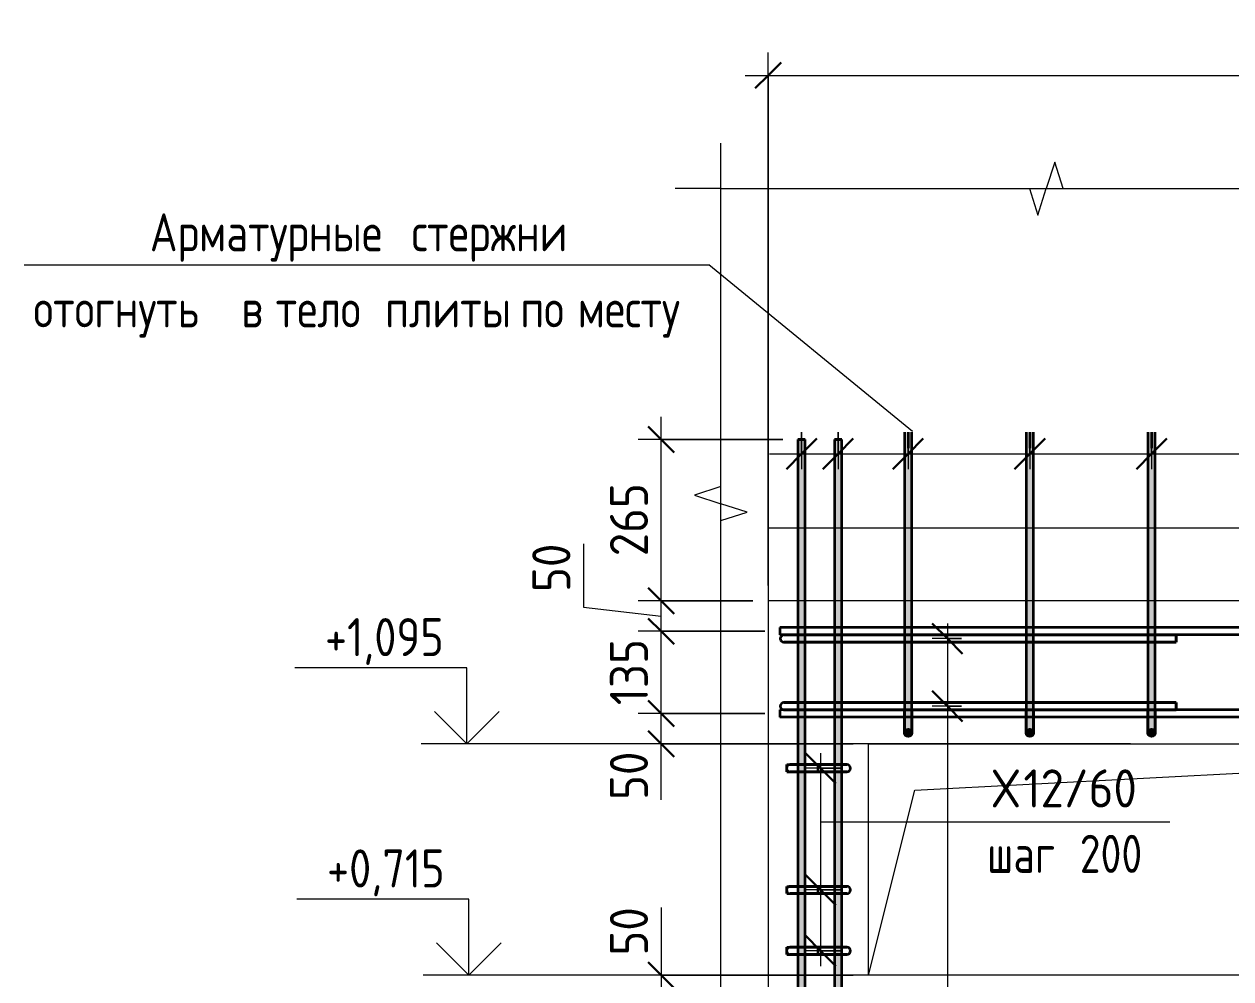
# Model space of a CAD drawing. Header units: millimetres. Extents: x 67134 to 121662, y -4758 to 13821.
# Drawn here: x 112677 to 114659, y 709 to 2277 of the extents above; entities that cross this region are included whole.
import ezdxf

# ---------------------------------------------------------------- set-up
doc = ezdxf.new("R2010")
doc.units = ezdxf.units.MM
for name, color, linetype, lineweight in [('AA_Dim', 7, 'Continuous', 9), ('AA_Dim-25', 7, 'Continuous', 9), ('AA_Oformlenie', 7, 'Continuous', 9), ('AA_Vinoska', 7, 'Continuous', 9), ('AA_Visotnaya otmetka', 7, 'Continuous', 9), ('AF_Okno', 7, 'Continuous', 20), ('AF_Perekritie_Опалубка', 253, 'Continuous', 20), ('AF_Stena_Опалубка', 253, 'Continuous', 20), ('KR_Armatura_Tonkie', 7, 'Continuous', 20)]:
    doc.layers.add(name, color=color, linetype=linetype, lineweight=lineweight)
doc.styles.add('GOST Common_1', font='GOST Common.ttf', dxfattribs={"width": 0.85, "height": 62.5})
doc.styles.add('ISOCPEUR_6', font='isocpeur.ttf', dxfattribs={"width": 0.85, "height": 62.5})
doc.styles.add('ISOCPEUR_7', font='isocpeur.ttf', dxfattribs={"width": 0.9, "height": 62.5})
doc.styles.add('ISOCPEUR_8', font='isocpeur.ttf', dxfattribs={"width": 0.8, "height": 62.5})
doc.dimstyles.new('00_Точн_3_знака__прозр__2', dxfattribs={"dimscale": 304.8, "dimtxt": 62.248823, "dimasz": 0.139436, "dimexe": 0.123031, "dimexo": 0.082021, "dimgap": 0.008202, "dimtad": 1, "dimdec": 3, "dimrnd": 0.001, "dimdsep": 46, "dimtxsty": 'ISOCPEUR_7', "dimblk1": 'OBLIQUE', "dimblk2": 'OBLIQUE', "dimsah": 1, "dimcen": 0.09, "dimdle": 0.123031, "dimazin": 0, "dimtfac": 1, "dimtdec": 4, "dimtix": 1, "dimtmove": 1, "dimatfit": 3, "dimfxl": 1, "dimtvp": 1, "dimtolj": 1, "dimtzin": 0, "dimlwd": 18, "dimlwe": 18, "dimarcsym": 2})
doc.dimstyles.new('00_Точн_3_знака__прозр__3', dxfattribs={"dimscale": 304.8, "dimtxt": 62.248823, "dimasz": 0.139436, "dimexe": 0.123031, "dimexo": 0.082021, "dimgap": 0.008202, "dimtad": 1, "dimdec": 3, "dimrnd": 0.001, "dimdsep": 46, "dimtxsty": 'ISOCPEUR_7', "dimblk1": 'OBLIQUE', "dimblk2": 'OBLIQUE', "dimsah": 1, "dimcen": 0.09, "dimdle": 0.123031, "dimazin": 0, "dimtfac": 1, "dimtdec": 4, "dimtix": 1, "dimtmove": 0, "dimatfit": 3, "dimfxl": 1, "dimtvp": 1, "dimtolj": 1, "dimtzin": 0, "dimlwd": 18, "dimlwe": 18, "dimarcsym": 2})
doc.dimstyles.new('05_Округл_5мм__прозр__2', dxfattribs={"dimscale": 304.8, "dimtxt": 62.248823, "dimasz": 0.139436, "dimexe": 0.123031, "dimexo": 0.082021, "dimgap": 0.008202, "dimtad": 1, "dimdec": 0, "dimrnd": 5, "dimdsep": 46, "dimtxsty": 'ISOCPEUR_7', "dimblk1": 'OBLIQUE', "dimblk2": 'OBLIQUE', "dimsah": 1, "dimcen": 0.09, "dimdle": 0.123031, "dimazin": 0, "dimtfac": 1, "dimtdec": 4, "dimtix": 1, "dimtmove": 1, "dimatfit": 3, "dimfxl": 1, "dimtvp": 1, "dimtolj": 1, "dimtzin": 0, "dimlwd": 18, "dimlwe": 18, "dimarcsym": 2})
doc.dimstyles.new('10_Раскладка_арматуры_с_засечками', dxfattribs={"dimscale": 304.8, "dimtxt": 0.18, "dimasz": 0.164042, "dimexe": 0.082021, "dimexo": 0, "dimgap": 0, "dimtad": 1, "dimdec": 3, "dimrnd": 0.001, "dimdsep": 46, "dimtxsty": 'ISOCPEUR_8', "dimblk1": 'OBLIQUE', "dimblk2": 'OBLIQUE', "dimsah": 1, "dimcen": 0.09, "dimdle": 0.082021, "dimazin": 0, "dimtfac": 1, "dimtdec": 4, "dimtix": 1, "dimtmove": 0, "dimatfit": 3, "dimfxl": 1, "dimtvp": 1, "dimtolj": 1, "dimtzin": 0, "dimlwd": 18, "dimlwe": 18, "dimarcsym": 2})
doc.dimstyles.new('10_Раскладка_арматуры_с_засечками_3', dxfattribs={"dimscale": 304.8, "dimtxt": 0.18, "dimasz": 0.164042, "dimexe": 0.082021, "dimexo": 0, "dimgap": 0, "dimtad": 1, "dimdec": 3, "dimrnd": 0.001, "dimdsep": 46, "dimtxsty": 'GOST Common_1', "dimblk1": 'OBLIQUE', "dimblk2": 'OBLIQUE', "dimsah": 1, "dimcen": 0.09, "dimdle": 0.082021, "dimazin": 0, "dimtfac": 1, "dimtdec": 4, "dimtix": 1, "dimtmove": 1, "dimatfit": 3, "dimfxl": 1, "dimtvp": 1, "dimtolj": 1, "dimtzin": 0, "dimlwd": 18, "dimlwe": 18, "dimarcsym": 2})
doc.dimstyles.new('10_Раскладка_арматуры_с_засечками_4', dxfattribs={"dimscale": 304.8, "dimtxt": 0.18, "dimasz": 0.164042, "dimexe": 0.082021, "dimexo": 0, "dimgap": 0, "dimtad": 1, "dimdec": 3, "dimrnd": 0.001, "dimdsep": 46, "dimtxsty": 'GOST Common_1', "dimblk1": 'OBLIQUE', "dimblk2": 'OBLIQUE', "dimsah": 1, "dimcen": 0.09, "dimdle": 0.082021, "dimazin": 0, "dimtfac": 1, "dimtdec": 4, "dimtix": 1, "dimtmove": 0, "dimatfit": 3, "dimfxl": 1, "dimtvp": 1, "dimtolj": 1, "dimtzin": 0, "dimlwd": 18, "dimlwe": 18, "dimarcsym": 2})

# ---------------------------------------------------------------- blocks, each defined once
blk = doc.blocks.new('231_Отверстие прямоугольное в стене _Окно_Стена_ - Отверстие прямоугольное с обрамлением-4159290-Схема обрамления отверстия в стене')
at = {"layer": 'AF_Okno', "lineweight": 9}
for p, q in [((9871, 1019), (11325, 1095)), ((9795, 715), (9871, 1019))]:
    blk.add_line(p, q, dxfattribs=at)
blk = doc.blocks.new('350_Стержень П торец СК-СГ _НесАрм_РабПлоск_ - 350_Стержень П торец СК-СГ _НесАрм_РабПлоск_-V11-Схема обрамления отверстия в стене')
at = {"layer": 'KR_Armatura_Tonkie', "lineweight": 35}
for points in [[(10060, 1149), (10060, 1607), (10054, 1607), (10054.2, 1149), (10058.4, 1149)], [(10060, 1149), (10066, 1149), (10065.8, 1607), (10060, 1607), (10060, 1157.6)], [(10054.2, 1114.6), (10054.8, 1116), (10056, 1117.4), (10057, 1118.2), (10059.5, 1118.9), (10060, 1119), (10060, 1149), (10054, 1149), (10054.2, 1131.7), (10054, 1128.5), (10054.3, 1114.9)], [(10066, 1113), (10066, 1118.1), (10065.9, 1139.2), (10066, 1140.5), (10065.8, 1149), (10060, 1149), (10060, 1119), (10061.6, 1118.8), (10063, 1118.2), (10064.8, 1116.5), (10065.5, 1115.2), (10065.8, 1114.6), (10066, 1113)], [(10060, 1107), (10061.6, 1107.2), (10063, 1107.8), (10064.2, 1108.8), (10065.2, 1110), (10065.8, 1111.4), (10066, 1113), (10065.8, 1114.6), (10065.2, 1116), (10064, 1117.4), (10063, 1118.2), (10061.6, 1118.8), (10060, 1119), (10058.4, 1118.8), (10057, 1118.2), (10055.8, 1117.2), (10054.8, 1116), (10054.2, 1114.6), (10054, 1113), (10054.2, 1111.4), (10054.8, 1110), (10055.8, 1108.8), (10057, 1107.8), (10058.4, 1107.2)]]:
    blk.add_hatch(color=256, dxfattribs=at).paths.add_polyline_path(points)
h = blk.add_hatch(color=256, dxfattribs=at)
h.paths.add_polyline_path([(10066, 1119.7), (10066, 1120.8), (10066, 1119.7)])
h.paths.add_polyline_path([(10066, 1128.4), (10065.9, 1138.1), (10065.6, 1134.3), (10065.9, 1129.2)])
at = {"layer": 'AA_Oformlenie'}
for start, end in [(90, 270), (270, 90)]:
    blk.add_arc((10060, 1113), 6, start, end, dxfattribs=at)
at = {"layer": 'KR_Armatura_Tonkie', "lineweight": 35}
for p, q in [((10054, 1607), (10054, 1149)), ((10054, 1607), (10054, 1149)), ((10060, 1607), (10060, 1607)), ((10060, 1607), (10060, 1607)), ((10060, 1607), (10060, 1607)), ((10060, 1607), (10060, 1607)), ((10060, 1607), (10060, 1581)), ((10060, 1607), (10060, 1581)), ((10066, 1149), (10066, 1607)), ((10066, 1149), (10066, 1607))]:
    blk.add_line(p, q, dxfattribs=at)
at = {"layer": 'KR_Armatura_Tonkie', "lineweight": 35, "flags": 128}
for points in [[(10054, 1113), (10054, 1115), (10054, 1120.6), (10054, 1129.4), (10054, 1140.3), (10054, 1149)], [(10054, 1149), (10054, 1137.3), (10054, 1126.8), (10054, 1118.8), (10054, 1114.1), (10054, 1113)], [(10066, 1149), (10066, 1137.3), (10066, 1126.8), (10066, 1118.8), (10066, 1114.1), (10066, 1113)], [(10066, 1113), (10066, 1115), (10066, 1120.6), (10066, 1129.4), (10066, 1140.3), (10066, 1149)], [(10054, 1113), (10055.9, 1117.4), (10060, 1119)], [(10060, 1107), (10055.6, 1108.9), (10054, 1113)], [(10060, 1119), (10064.4, 1117.1), (10066, 1113)], [(10066, 1113), (10064.1, 1108.6), (10060, 1107)]]:
    blk.add_lwpolyline(points, dxfattribs=at)
at = {"layer": 'KR_Armatura_Tonkie', "lineweight": 35}
blk.add_circle((10060, 1113), 6, dxfattribs=at)
blk = doc.blocks.new('350_Стержень верт с удлинением концов _НесАрм_РабПлоск_ - 350_Стержень верт с удлинением концов _НесАрм_РабПлоск_-4168416-Схема обрамления отверстия в стене')
at = {"layer": 'KR_Armatura_Tonkie', "lineweight": 35}
for p, q in [((9739, 1595), (9739, 215)), ((9751, 1595), (9739, 1595)), ((9739, 1595), (9751, 1595)), ((9751, 215), (9751, 1595)), ((9751, 215), (9739, 215)), ((9739, 215), (9751, 215))]:
    blk.add_line(p, q, dxfattribs=at)
blk = doc.blocks.new('350_Стержень верт с удлинением концов _НесАрм_РабПлоск_ - 350_Стержень верт с удлинением концов _НесАрм_РабПлоск_-V14-Схема обрамления отверстия в стене')
at = {"layer": 'KR_Armatura_Tonkie', "lineweight": 35}
blk.add_hatch(color=256, dxfattribs=at).paths.add_polyline_path([(9751, 215), (9750.8, 1595), (9739, 1595), (9739.2, 215), (9750.8, 215)])
for p, q in [((9739, 1595), (9739, 215)), ((9751, 1595), (9739, 1595)), ((9739, 1595), (9751, 1595)), ((9751, 215), (9751, 1595)), ((9751, 215), (9739, 215)), ((9739, 215), (9751, 215))]:
    blk.add_line(p, q, dxfattribs=at)
blk = doc.blocks.new('011_Прямоугольник обрыва _ЭлУзла_ - 011_Прямоугольник обрыва _ЭлУзла_-4124926-Схема обрамления отверстия в стене')
at = {"layer": 'AA_Oformlenie'}
for p, q in [((9552.3, -62.9), (9552.3, 2007.2)), ((9552.3, 2007.2), (11690, 2007.2))]:
    blk.add_line(p, q, dxfattribs=at)
blk = doc.blocks.new('DIMBLOCK129-Схема обрамления отверстия в стене')
at = {"layer": 'AA_Dim-25', "lineweight": 18}
for p, q in [((114063.8, 690), (114063.8, -415.8)), ((114063.8, -378.3), (114063.8, 690)), ((114013.8, 190), (114013.8, -415.8)), ((114013.8, -378.3), (114013.8, 190)), ((114013.8, -378.3), (114101.3, -378.3)), ((114056.9, -378.3), (114038.8, -378.3)), ((114160.9, -378.3), (114056.9, -378.3))]:
    blk.add_line(p, q, dxfattribs=at)
at = {"layer": 'AA_Dim-25', "lineweight": 30}
for p, q in [((114013.8, -378.3), (114035.1, -357)), ((114063.8, -378.3), (114085.1, -357)), ((114013.8, -378.3), (113992.6, -399.5)), ((114063.8, -378.3), (114042.6, -399.5))]:
    blk.add_line(p, q, dxfattribs=at)
at = {"layer": 'AA_Dim-25', "color": 0, "lineweight": 18, "insert": (114081.9, -294.1), "char_height": 62.5, "width": 94.81, "attachment_point": 1, "line_spacing_factor": 1.149209, "style": 'ISOCPEUR_7'}
blk.add_mtext('50', dxfattribs=at)
blk = doc.blocks.new('_Oblique')
at = {"color": 0, "linetype": 'ByBlock', "lineweight": -2}
blk.add_line((-0.5, -0.5), (0.5, 0.5), dxfattribs=at)
blk = doc.blocks.new('DIMBLOCK134-Схема обрамления отверстия в стене')
at = {"layer": 'AA_Dim-25', "lineweight": 18}
for p, q in [((113723.1, 826.2), (113723.1, 722.2)), ((113723.1, 752.5), (113723.1, 665)), ((114038.8, 715), (113685.6, 715)), ((113723.1, 722.2), (113723.1, 690)), ((113723.1, 715), (114038.8, 715)), ((113893.8, 665), (113685.6, 665)), ((113723.1, 665), (113893.8, 665))]:
    blk.add_line(p, q, dxfattribs=at)
at = {"layer": 'AA_Dim-25', "lineweight": 30}
for p, q in [((113723.1, 715), (113701.9, 736.3)), ((113723.1, 715), (113744.4, 693.8)), ((113723.1, 665), (113701.9, 686.3)), ((113723.1, 665), (113744.4, 643.8))]:
    blk.add_line(p, q, dxfattribs=at)
at = {"layer": 'AA_Dim-25', "color": 0, "lineweight": 18, "insert": (113639, 747.2), "char_height": 62.5, "width": 94.81, "attachment_point": 1, "rotation": 90, "line_spacing_factor": 1.149209, "style": 'ISOCPEUR_7'}
blk.add_mtext('50', dxfattribs=at)
blk = doc.blocks.new('042_М_Арматуры - Диам длина поз _ Комментарий-3662934-Схема обрамления отверстия в стене')
at = {"layer": 'AA_Vinoska'}
blk.add_line((11843.8, 268), (12193.8, 268), dxfattribs=at)
blk = doc.blocks.new('DIMBLOCK152-Схема обрамления отверстия в стене')
at = {"layer": 'AA_Dim-25', "lineweight": 30}
for p, q in [((113985.1, 1055), (113960.1, 1080)), ((113985.1, 1055), (114010.1, 1030)), ((113985.1, 855), (113960.1, 880)), ((113985.1, 855), (114010.1, 830))]:
    blk.add_line(p, q, dxfattribs=at)
at = {"layer": 'AA_Dim-25', "lineweight": 18}
for p, q in [((113985.1, 1080), (113985.1, 855)), ((114020.4, 1055), (113960.1, 1055)), ((113985.1, 1055), (114020.4, 1055)), ((114020.4, 855), (113960.1, 855)), ((113985.1, 855), (114020.4, 855))]:
    blk.add_line(p, q, dxfattribs=at)
blk = doc.blocks.new('DIMBLOCK153-Схема обрамления отверстия в стене')
at = {"layer": 'AA_Dim-25', "lineweight": 30}
for p, q in [((113985.1, 855), (113960.1, 880)), ((113985.1, 855), (114010.1, 830)), ((113985.1, 755), (113960.1, 780)), ((113985.1, 755), (114010.1, 730))]:
    blk.add_line(p, q, dxfattribs=at)
at = {"layer": 'AA_Dim-25', "lineweight": 18}
for p, q in [((114020.4, 855), (113960.1, 855)), ((113985.1, 855), (113985.1, 730)), ((113985.1, 855), (114020.4, 855)), ((114020.4, 755), (113960.1, 755)), ((113985.1, 755), (114020.4, 755))]:
    blk.add_line(p, q, dxfattribs=at)
blk = doc.blocks.new('DIMBLOCK154-Схема обрамления отверстия в стене')
at = {"layer": 'AA_Dim-25', "lineweight": 30}
for p, q in [((114193.3, 1268), (114168.3, 1293)), ((114193.3, 1268), (114218.3, 1243)), ((114193.3, 1157), (114168.3, 1182)), ((114193.3, 1157), (114218.3, 1132))]:
    blk.add_line(p, q, dxfattribs=at)
at = {"layer": 'AA_Dim-25', "lineweight": 18}
for p, q in [((114193.3, 1293), (114193.3, 1157)), ((114216.5, 1268), (114168.3, 1268)), ((114193.3, 1268), (114216.5, 1268)), ((114216.5, 1157), (114168.3, 1157)), ((114193.3, 1157), (114216.5, 1157))]:
    blk.add_line(p, q, dxfattribs=at)
blk = doc.blocks.new('DIMBLOCK155-Схема обрамления отверстия в стене')
at = {"layer": 'AA_Dim-25', "lineweight": 30}
for p, q in [((114193.3, 1157), (114168.3, 1182)), ((114193.3, 1157), (114218.3, 1132)), ((114193.3, 653), (114168.3, 678)), ((114193.3, 653), (114218.3, 628))]:
    blk.add_line(p, q, dxfattribs=at)
at = {"layer": 'AA_Dim-25', "lineweight": 18}
for p, q in [((114216.5, 1157), (114168.3, 1157)), ((114193.3, 1157), (114193.3, 653)), ((114193.3, 1157), (114216.5, 1157)), ((114216.5, 653), (114168.3, 653)), ((114193.3, 653), (114216.5, 653))]:
    blk.add_line(p, q, dxfattribs=at)
blk = doc.blocks.new('010_Текст с выноской - Текст 2 строки-4111793-Схема обрамления отверстия в стене')
at = {"layer": 'AA_Vinoska'}
blk.add_line((8407.9, 1882.1), (9532.9, 1882.1), dxfattribs=at)
blk = doc.blocks.new('DIMBLOCK160-Схема обрамления отверстия в стене')
at = {"layer": 'AA_Dim-25', "lineweight": 18}
for p, q in [((113953.8, 1606.9), (113953.8, 1546.5)), ((113953.8, 1571.5), (113953.8, 1606.9)), ((114013.8, 1606.9), (114013.8, 1546.5)), ((114013.8, 1571.5), (114013.8, 1606.9)), ((113901.2, 1571.5), (113983.8, 1571.5)), ((113901.2, 1571.5), (113901.2, 1571.5)), ((113928.8, 1571.5), (114013.8, 1571.5))]:
    blk.add_line(p, q, dxfattribs=at)
at = {"layer": 'AA_Dim-25', "lineweight": 30}
for p, q in [((113953.8, 1571.5), (113978.8, 1596.5)), ((114013.8, 1571.5), (114038.8, 1596.5)), ((113953.8, 1571.5), (113928.8, 1546.5)), ((114013.8, 1571.5), (113988.8, 1546.5))]:
    blk.add_line(p, q, dxfattribs=at)
blk = doc.blocks.new('DIMBLOCK161-Схема обрамления отверстия в стене')
at = {"layer": 'AA_Dim-25', "lineweight": 18}
for p, q in [((114013.8, 1606.9), (114013.8, 1546.5)), ((114013.8, 1571.5), (114013.8, 1606.9)), ((114128.8, 1606.9), (114128.8, 1546.5)), ((114128.8, 1571.5), (114128.8, 1606.9)), ((114013.8, 1571.5), (114128.8, 1571.5))]:
    blk.add_line(p, q, dxfattribs=at)
at = {"layer": 'AA_Dim-25', "lineweight": 30}
for p, q in [((114013.8, 1571.5), (114038.8, 1596.5)), ((114128.8, 1571.5), (114153.8, 1596.5)), ((114013.8, 1571.5), (113988.8, 1546.5)), ((114128.8, 1571.5), (114103.8, 1546.5))]:
    blk.add_line(p, q, dxfattribs=at)
blk = doc.blocks.new('DIMBLOCK162-Схема обрамления отверстия в стене')
at = {"layer": 'AA_Dim-25', "lineweight": 18}
for p, q in [((114128.8, 1606.9), (114128.8, 1546.5)), ((114128.8, 1571.5), (114128.8, 1606.9)), ((114328.8, 1606.9), (114328.8, 1546.5)), ((114328.8, 1571.5), (114328.8, 1606.9)), ((114128.8, 1571.5), (114328.8, 1571.5))]:
    blk.add_line(p, q, dxfattribs=at)
at = {"layer": 'AA_Dim-25', "lineweight": 30}
for p, q in [((114128.8, 1571.5), (114153.8, 1596.5)), ((114328.8, 1571.5), (114353.8, 1596.5)), ((114128.8, 1571.5), (114103.8, 1546.5)), ((114328.8, 1571.5), (114303.8, 1546.5))]:
    blk.add_line(p, q, dxfattribs=at)
blk = doc.blocks.new('DIMBLOCK163-Схема обрамления отверстия в стене')
at = {"layer": 'AA_Dim-25', "lineweight": 18}
for p, q in [((114328.8, 1606.9), (114328.8, 1546.5)), ((114328.8, 1571.5), (114328.8, 1606.9)), ((114528.8, 1606.9), (114528.8, 1546.5)), ((114528.8, 1571.5), (114528.8, 1606.9)), ((114328.8, 1571.5), (114528.8, 1571.5))]:
    blk.add_line(p, q, dxfattribs=at)
at = {"layer": 'AA_Dim-25', "lineweight": 30}
for p, q in [((114328.8, 1571.5), (114353.8, 1596.5)), ((114528.8, 1571.5), (114553.8, 1596.5)), ((114328.8, 1571.5), (114303.8, 1546.5)), ((114528.8, 1571.5), (114503.8, 1546.5))]:
    blk.add_line(p, q, dxfattribs=at)
blk = doc.blocks.new('DIMBLOCK164-Схема обрамления отверстия в стене')
at = {"layer": 'AA_Dim-25', "lineweight": 18}
for p, q in [((114528.8, 1606.9), (114528.8, 1546.5)), ((114528.8, 1571.5), (114528.8, 1606.9)), ((114728.8, 1606.9), (114728.8, 1546.5)), ((114728.8, 1571.5), (114728.8, 1606.9)), ((114528.8, 1571.5), (114728.8, 1571.5))]:
    blk.add_line(p, q, dxfattribs=at)
at = {"layer": 'AA_Dim-25', "lineweight": 30}
for p, q in [((114528.8, 1571.5), (114553.8, 1596.5)), ((114728.8, 1571.5), (114753.8, 1596.5)), ((114528.8, 1571.5), (114503.8, 1546.5)), ((114728.8, 1571.5), (114703.8, 1546.5))]:
    blk.add_line(p, q, dxfattribs=at)
blk = doc.blocks.new('DIMBLOCK172-Схема обрамления отверстия в стене')
at = {"layer": 'AA_Dim-25', "lineweight": 30}
for p, q in [((113723.1, 1145), (113701.9, 1166.2)), ((113723.1, 1145), (113744.4, 1123.7)), ((113723.1, 1095), (113701.9, 1116.3)), ((113723.1, 1095), (113744.4, 1073.8))]:
    blk.add_line(p, q, dxfattribs=at)
at = {"layer": 'AA_Dim-25', "lineweight": 18}
for p, q in [((113893.3, 1145), (113685.6, 1145)), ((113723.1, 1057.5), (113723.1, 1145)), ((113723.1, 1145), (113893.3, 1145)), ((113723.1, 1106.9), (113723.1, 1120)), ((114038.8, 1095), (113685.6, 1095)), ((113723.1, 1002.9), (113723.1, 1106.9)), ((113723.1, 1095), (114038.8, 1095))]:
    blk.add_line(p, q, dxfattribs=at)
at = {"layer": 'AA_Dim-25', "color": 0, "lineweight": 18, "insert": (113639, 1002.9), "char_height": 62.5, "width": 94.81, "attachment_point": 1, "rotation": 90, "line_spacing_factor": 1.149209, "style": 'ISOCPEUR_7'}
blk.add_mtext('50', dxfattribs=at)
blk = doc.blocks.new('DIMBLOCK173-Схема обрамления отверстия в стене')
at = {"layer": 'AA_Dim-25', "lineweight": 30}
for p, q in [((113723.1, 1280), (113701.9, 1301.2)), ((113723.1, 1280), (113744.4, 1258.7)), ((113723.1, 1145), (113701.9, 1166.2)), ((113723.1, 1145), (113744.4, 1123.7))]:
    blk.add_line(p, q, dxfattribs=at)
at = {"layer": 'AA_Dim-25', "lineweight": 18}
for p, q in [((113893.3, 1280), (113685.6, 1280)), ((113723.1, 1145), (113723.1, 1280)), ((113723.1, 1280), (113893.3, 1280)), ((113893.3, 1145), (113685.6, 1145)), ((113723.1, 1145), (113893.3, 1145))]:
    blk.add_line(p, q, dxfattribs=at)
at = {"layer": 'AA_Dim-25', "color": 0, "lineweight": 18, "insert": (113639, 1158.6), "char_height": 62.5, "width": 129.286, "attachment_point": 1, "rotation": 90, "line_spacing_factor": 1.149209, "style": 'ISOCPEUR_7'}
blk.add_mtext('135', dxfattribs=at)
blk = doc.blocks.new('DIMBLOCK174-Схема обрамления отверстия в стене')
at = {"layer": 'AA_Dim-25', "lineweight": 18}
for p, q in [((113595.6, 1423.5), (113595.6, 1319.5)), ((113873.8, 1330), (113685.6, 1330)), ((113723.1, 1280), (113723.1, 1330)), ((113723.1, 1330), (113873.8, 1330)), ((113595.6, 1319.5), (113723.1, 1305)), ((113893.3, 1280), (113685.6, 1280)), ((113723.1, 1280), (113893.3, 1280))]:
    blk.add_line(p, q, dxfattribs=at)
at = {"layer": 'AA_Dim-25', "lineweight": 30}
for p, q in [((113723.1, 1330), (113701.9, 1351.3)), ((113723.1, 1330), (113744.4, 1308.8)), ((113723.1, 1280), (113701.9, 1301.2)), ((113723.1, 1280), (113744.4, 1258.7))]:
    blk.add_line(p, q, dxfattribs=at)
at = {"layer": 'AA_Dim-25', "color": 0, "lineweight": 18, "insert": (113511.5, 1344.5), "char_height": 62.5, "width": 94.81, "attachment_point": 1, "rotation": 90, "line_spacing_factor": 1.149209, "style": 'ISOCPEUR_7'}
blk.add_mtext('50', dxfattribs=at)
blk = doc.blocks.new('DIMBLOCK175-Схема обрамления отверстия в стене')
at = {"layer": 'AA_Dim-25', "lineweight": 18}
for p, q in [((113723.1, 1330), (113723.1, 1632.5)), ((113922.8, 1595), (113685.6, 1595)), ((113723.1, 1595), (113922.8, 1595)), ((113873.8, 1330), (113685.6, 1330)), ((113723.1, 1330), (113873.8, 1330))]:
    blk.add_line(p, q, dxfattribs=at)
at = {"layer": 'AA_Dim-25', "lineweight": 30}
for p, q in [((113723.1, 1595), (113701.9, 1616.3)), ((113723.1, 1595), (113744.4, 1573.8)), ((113723.1, 1330), (113701.9, 1351.3)), ((113723.1, 1330), (113744.4, 1308.8))]:
    blk.add_line(p, q, dxfattribs=at)
at = {"layer": 'AA_Dim-25', "color": 0, "lineweight": 18, "insert": (113639, 1403.2), "char_height": 62.5, "width": 142.215, "attachment_point": 1, "rotation": 90, "line_spacing_factor": 1.149209, "style": 'ISOCPEUR_7'}
blk.add_mtext('265', dxfattribs=at)
blk = doc.blocks.new('Высотные отметки - Стрелка вверх-400292-Схема обрамления отверстия в стене')
at = {"layer": 'AA_Vinoska'}
for p, q in [((9135.2, 1220), (8852.7, 1220)), ((9135.2, 1095), (9135.2, 1220)), ((9135.2, 1095), (9082.2, 1148)), ((9135.2, 1095), (9188.2, 1148)), ((9210.2, 1095), (9060.2, 1095))]:
    blk.add_line(p, q, dxfattribs=at)
blk = doc.blocks.new('DIMBLOCK176-Схема обрамления отверстия в стене')
at = {"layer": 'AA_Dim-25', "lineweight": 18}
for p, q in [((113898.8, 1355), (113898.8, 2230.8)), ((115888.8, 1355), (115888.8, 2230.8)), ((113861.3, 2193.3), (115926.3, 2193.3)), ((113898.8, 2193.3), (113898.8, 1355)), ((115888.8, 2193.3), (115888.8, 1355))]:
    blk.add_line(p, q, dxfattribs=at)
at = {"layer": 'AA_Dim-25', "lineweight": 30}
for p, q in [((113898.8, 2193.3), (113920.1, 2214.5)), ((115888.8, 2193.3), (115910.1, 2214.5)), ((113898.8, 2193.3), (113877.6, 2172)), ((115888.8, 2193.3), (115867.6, 2172))]:
    blk.add_line(p, q, dxfattribs=at)
at = {"layer": 'AA_Dim-25', "color": 0, "lineweight": 18, "insert": (114820.2, 2277.4), "char_height": 62.5, "width": 176.691, "attachment_point": 1, "line_spacing_factor": 1.149209, "style": 'ISOCPEUR_7'}
blk.add_mtext('1990', dxfattribs=at)

msp = doc.modelspace()

# ---------------------------------------------------------------- linework, layer by layer
at = {"layer": 'AA_Vinoska'}
for p, q in [((113821.1067, 2007.1596), (113821.1067, 2082.1596)), ((114369.61, 2050.4847), (114355.5328, 2007.1596)), ((114383.6872, 2007.1596), (114369.61, 2050.4847)), ((113821.1067, 2007.1596), (113746.1067, 2007.1596)), ((114328.0328, 2007.1596), (114341.7828, 1963.8583)), ((114341.7828, 1963.8583), (114355.5328, 2007.1596)), ((114135.8327, 1607.9664), (113801.6793, 1882.1494)), ((113821.1067, 1517.8038), (113777.7817, 1503.7266)), ((113777.7817, 1503.7266), (113821.1067, 1489.6494)), ((113864.408, 1475.8994), (113821.1067, 1489.6494)), ((113821.1067, 1462.1494), (113864.408, 1475.8994)), ((113984.4412, 966.7586), (114208.5106, 966.7586))]:
    msp.add_line(p, q, dxfattribs=at)
at = {"layer": 'AA_Visotnaya otmetka'}
for p, q in [((114494.0534, 1095), (113404.0087, 1095)), ((114494.0534, 1095), (114494.0534, 1095)), ((114621.1139, 715), (113407.3524, 715)), ((114621.1139, 715), (114621.1139, 715))]:
    msp.add_line(p, q, dxfattribs=at)
at = {"layer": 'AF_Perekritie_Опалубка'}
for p, q in [((113898.8111, 1450), (115888.8111, 1450)), ((113898.8111, 1450), (113898.8111, 1330)), ((115888.8111, 1330), (113898.8111, 1330))]:
    msp.add_line(p, q, dxfattribs=at)
at = {"layer": 'AF_Stena_Опалубка'}
for p, q in [((115888.8111, 1330), (113898.8111, 1330)), ((113898.8111, 1330), (113898.8111, -222.7455)), ((114063.8115, 1095), (115593.8115, 1095)), ((114063.8115, 715), (114063.8115, 1095)), ((115593.8115, 715), (114063.8115, 715))]:
    msp.add_line(p, q, dxfattribs=at)
at = {"layer": 'KR_Armatura_Tonkie', "lineweight": 35}
for p, q in [((115868.8111, 1286), (113918.3111, 1286)), ((113918.3111, 1286), (113918.3111, 1274)), ((115868.8111, 1286), (113918.3111, 1286)), ((113918.3111, 1286), (113918.3111, 1274)), ((115868.8111, 1274), (113918.3111, 1274)), ((115868.8111, 1274), (113918.3111, 1274)), ((113960.9054, 1274), (113924.9054, 1274)), ((113924.9054, 1274), (113960.9054, 1274)), ((114568.9054, 1274), (113960.9054, 1274)), ((113960.9054, 1274), (114568.9054, 1274)), ((114568.9054, 1274), (114568.9054, 1262)), ((114568.9054, 1262), (114568.9054, 1274)), ((113960.9054, 1262), (113924.9054, 1262)), ((113924.9054, 1262), (113960.9054, 1262)), ((114568.9054, 1262), (113960.9054, 1262)), ((113960.9054, 1262), (114568.9054, 1262)), ((115868.8111, 1151), (113918.3111, 1151)), ((113918.3111, 1151), (113918.3111, 1139)), ((115868.8111, 1151), (113918.3111, 1151)), ((113918.3111, 1151), (113918.3111, 1139)), ((113960.9054, 1163), (113924.9054, 1163)), ((113924.9054, 1163), (113960.9054, 1163)), ((113960.9054, 1151), (113924.9054, 1151)), ((113924.9054, 1151), (113960.9054, 1151)), ((114568.9054, 1163), (113960.9054, 1163)), ((113960.9054, 1163), (114568.9054, 1163)), ((114568.9054, 1151), (113960.9054, 1151)), ((113960.9054, 1151), (114568.9054, 1151)), ((114568.9054, 1163), (114568.9054, 1151)), ((114568.9054, 1151), (114568.9054, 1163)), ((115868.8111, 1139), (113918.3111, 1139)), ((115868.8111, 1139), (113918.3111, 1139)), ((113929.4728, 1061), (113966.6384, 1061)), ((113929.4728, 1049), (113929.4728, 1061)), ((113971.0942, 1061), (113935.0942, 1061)), ((113935.0942, 1061), (113971.0942, 1061)), ((113966.6384, 1061), (114028.0942, 1061)), ((113992.0942, 1061), (113971.0942, 1061)), ((113971.0942, 1061), (113992.0942, 1061)), ((114017.5501, 1061), (113980.3845, 1061)), ((113980.3845, 1061), (113980.3845, 1049)), ((114028.0942, 1061), (113992.0942, 1061)), ((113992.0942, 1061), (114017.5501, 1061)), ((114017.5501, 1061), (114017.5501, 1061)), ((113929.4728, 1049), (113966.6384, 1049)), ((113971.0942, 1049), (113935.0942, 1049)), ((113935.0942, 1049), (113971.0942, 1049)), ((113966.6384, 1049), (114028.0942, 1049)), ((113992.0942, 1049), (113971.0942, 1049)), ((113971.0942, 1049), (113992.0942, 1049)), ((114017.5501, 1049), (113980.3845, 1049)), ((114028.0942, 1049), (113992.0942, 1049)), ((113992.0942, 1049), (114028.0942, 1049)), ((114028.0942, 1049), (114017.5501, 1049)), ((113929.4728, 861), (113966.6384, 861)), ((113929.4728, 849), (113929.4728, 861)), ((113971.0942, 861), (113935.0942, 861)), ((113935.0942, 861), (113971.0942, 861)), ((113966.6384, 861), (114028.0942, 861)), ((113992.0942, 861), (113971.0942, 861)), ((113971.0942, 861), (113992.0942, 861)), ((114017.5501, 861), (113980.3845, 861)), ((113980.3845, 861), (113980.3845, 849)), ((114028.0942, 861), (113992.0942, 861)), ((113992.0942, 861), (114017.5501, 861)), ((114017.5501, 861), (114017.5501, 861)), ((113929.4728, 849), (113966.6384, 849)), ((113971.0942, 849), (113935.0942, 849)), ((113935.0942, 849), (113971.0942, 849)), ((113966.6384, 849), (114028.0942, 849)), ((113992.0942, 849), (113971.0942, 849)), ((113971.0942, 849), (113992.0942, 849)), ((114017.5501, 849), (113980.3845, 849)), ((114028.0942, 849), (113992.0942, 849)), ((113992.0942, 849), (114028.0942, 849)), ((114028.0942, 849), (114017.5501, 849)), ((113929.4728, 761), (113966.6384, 761)), ((113929.4728, 749), (113929.4728, 761)), ((113971.0942, 761), (113935.0942, 761)), ((113935.0942, 761), (113971.0942, 761)), ((113966.6384, 761), (114028.0942, 761)), ((113992.0942, 761), (113971.0942, 761)), ((113971.0942, 761), (113992.0942, 761)), ((114017.5501, 761), (113980.3845, 761)), ((113980.3845, 761), (113980.3845, 749)), ((114028.0942, 761), (113992.0942, 761)), ((113992.0942, 761), (114017.5501, 761)), ((114017.5501, 761), (114017.5501, 761)), ((113929.4728, 749), (113966.6384, 749)), ((113971.0942, 749), (113935.0942, 749)), ((113935.0942, 749), (113971.0942, 749)), ((113966.6384, 749), (114028.0942, 749)), ((113992.0942, 749), (113971.0942, 749)), ((113971.0942, 749), (113992.0942, 749)), ((114017.5501, 749), (113980.3845, 749)), ((114028.0942, 749), (113992.0942, 749)), ((113992.0942, 749), (114028.0942, 749)), ((114028.0942, 749), (114017.5501, 749))]:
    msp.add_line(p, q, dxfattribs=at)
for centre, start, end in [((113924.9054, 1268), 90, 270), ((113924.9054, 1268), 90, 270), ((113924.9054, 1157), 90, 270), ((113924.9054, 1157), 90, 270), ((113935.0942, 1055), 90, 270), ((113935.0942, 1055), 90, 270), ((114028.0942, 1055), 270, 90), ((114028.0942, 1055), 270, 90), ((114028.0942, 1055), 270, 90), ((113935.0942, 855), 90, 270), ((113935.0942, 855), 90, 270), ((114028.0942, 855), 270, 90), ((114028.0942, 855), 270, 90), ((114028.0942, 855), 270, 90), ((113935.0942, 755), 90, 270), ((113935.0942, 755), 90, 270), ((114028.0942, 755), 270, 90), ((114028.0942, 755), 270, 90), ((114028.0942, 755), 270, 90)]:
    msp.add_arc(centre, 6, start, end, dxfattribs=at)

# ---------------------------------------------------------------- block references
at = {"layer": 'AA_Oformlenie'}
msp.add_blockref('011_Прямоугольник обрыва _ЭлУзла_ - 011_Прямоугольник обрыва _ЭлУзла_-4124926-Схема обрамления отверстия в стене', (104268.8111, 0), dxfattribs=at)
at = {"layer": 'AA_Vinoska'}
for name, p in [('010_Текст с выноской - Текст 2 строки-4111793-Схема обрамления отверстия в стене', (104268.8111, 0)), ('Высотные отметки - Стрелка вверх-400292-Схема обрамления отверстия в стене', (104268.8111, 0)), ('042_М_Арматуры - Диам длина поз _ Комментарий-3662934-Схема обрамления отверстия в стене', (102364.7533, 698.7394))]:
    msp.add_blockref(name, p, dxfattribs=at)
at = {"layer": 'AA_Visotnaya otmetka'}
msp.add_blockref('Высотные отметки - Стрелка вверх-400292-Схема обрамления отверстия в стене', (104272.1548, -380), dxfattribs=at)
at = {"layer": 'AF_Okno'}
msp.add_blockref('231_Отверстие прямоугольное в стене _Окно_Стена_ - Отверстие прямоугольное с обрамлением-4159290-Схема обрамления отверстия в стене', (104268.8111, 0), dxfattribs=at)
at = {"layer": 'KR_Armatura_Tonkie', "lineweight": 35}
for name, p in [('350_Стержень П торец СК-СГ _НесАрм_РабПлоск_ - 350_Стержень П торец СК-СГ _НесАрм_РабПлоск_-V11-Схема обрамления отверстия в стене', (104068.8111, 0)), ('350_Стержень П торец СК-СГ _НесАрм_РабПлоск_ - 350_Стержень П торец СК-СГ _НесАрм_РабПлоск_-V11-Схема обрамления отверстия в стене', (104268.8111, 0)), ('350_Стержень П торец СК-СГ _НесАрм_РабПлоск_ - 350_Стержень П торец СК-СГ _НесАрм_РабПлоск_-V11-Схема обрамления отверстия в стене', (104468.8111, 0)), ('350_Стержень верт с удлинением концов _НесАрм_РабПлоск_ - 350_Стержень верт с удлинением концов _НесАрм_РабПлоск_-4168416-Схема обрамления отверстия в стене', (104208.8111, 0)), ('350_Стержень верт с удлинением концов _НесАрм_РабПлоск_ - 350_Стержень верт с удлинением концов _НесАрм_РабПлоск_-V14-Схема обрамления отверстия в стене', (104208.8111, 0)), ('350_Стержень верт с удлинением концов _НесАрм_РабПлоск_ - 350_Стержень верт с удлинением концов _НесАрм_РабПлоск_-4168416-Схема обрамления отверстия в стене', (104268.8111, 0)), ('350_Стержень верт с удлинением концов _НесАрм_РабПлоск_ - 350_Стержень верт с удлинением концов _НесАрм_РабПлоск_-V14-Схема обрамления отверстия в стене', (104268.8111, 0))]:
    msp.add_blockref(name, p, dxfattribs=at)

# ---------------------------------------------------------------- texts
at = {"layer": 'AA_Vinoska', "char_height": 62.5, "attachment_point": 1}
for s, insert, width, style in [('Арматурные', (112883.1426, 1966.707), 499.15068, 'GOST Common_1'), ('\\fGOST Common|b0|i0|c204|p34|;\\W.85; ', (113294.9831, 1966.707), 22.146617, 'GOST Common_1'), ('стержни', (113313.2559, 1966.707), 339.013602, 'GOST Common_1'), ('\\fGOST Common|b0|i0|c204|p34|;\\W.85; ', (113015.2866, 1841.707), 22.146617, 'GOST Common_1'), ('\\fGOST Common|b0|i0|c204|p34|;\\W.85; ', (113071.5106, 1841.707), 22.146617, 'GOST Common_1'), ('\\fGOST Common|b0|i0|c204|p34|;\\W.85; ', (113251.4272, 1841.707), 22.146617, 'GOST Common_1'), ('\\fGOST Common|b0|i0|c204|p34|;\\W.85; ', (113473.5119, 1841.707), 22.146617, 'GOST Common_1'), ('\\fGOST Common|b0|i0|c204|p34|;\\W.85; ', (113567.687, 1841.707), 22.146617, 'GOST Common_1'), ('отогнуть', (112691.9988, 1841.707), 391.824766, 'GOST Common_1'), ('\\fGOST Common|b0|i0|c204|p34|;\\W.85;в', (113033.5594, 1841.707), 45.99682, 'GOST Common_1'), ('тело', (113089.7834, 1841.707), 195.912383, 'GOST Common_1'), ('плиты', (113269.7, 1841.707), 247.019961, 'GOST Common_1'), ('по', (113491.7847, 1841.707), 91.993641, 'GOST Common_1'), ('месту', (113585.9598, 1841.707), 240.205617, 'GOST Common_1'), ('\\fISOCPEUR|b0|i0|c204|p34|;\\W.9;Х', (114267.6516, 1053.1112), 61.329094, 'ISOCPEUR_7'), ('12/60', (114318.2531, 1053.1112), 229.082203, 'ISOCPEUR_7'), (' 200', (114378.937, 945.6349), 166.751, 'ISOCPEUR_8'), ('шаг', (114258.5516, 945.6349), 145.907125, 'ISOCPEUR_8')]:
    msp.add_mtext(s, dxfattribs=dict(at, insert=insert, width=width, style=style))
at = {"layer": 'AA_Visotnaya otmetka', "char_height": 62.5, "width": 229.30959, "attachment_point": 1, "line_spacing_factor": 1.149209, "style": 'ISOCPEUR_6'}
for s, insert in [('+1,095', (113170.9631, 1301.6535)), ('+0,715', (113174.3068, 921.6535))]:
    msp.add_mtext(s, dxfattribs=dict(at, insert=insert))

# ---------------------------------------------------------------- dimensions: what is measured, and where the dimension line sits
at = {"layer": 'AA_Dim', "lineweight": 18}
for base, p1, p2, dimstyle, override, picture, middle in [((115888.8111, 2193.2872), (113898.8111, 1330), (115888.8111, 1330), '00_Точн_3_знака__прозр__3', {"dimpost": '<>', "dimfxl": 1990}, 'DIMBLOCK176-Схема обрамления отверстия в стене', (114893.8111, 2227.0372)), ((114013.8115, 1571.5205), (113953.8115, 1606.8758), (114013.8115, 1606.8758), '10_Раскладка_арматуры_с_засечками_3', {"dimpost": '<>', "dimfxl": 60}, 'DIMBLOCK160-Схема обрамления отверстия в стене', (113983.8115, 1602.7705)), ((114128.8115, 1571.5205), (114013.8115, 1606.8758), (114128.8115, 1606.8758), '10_Раскладка_арматуры_с_засечками_4', {"dimpost": '<>', "dimfxl": 115}, 'DIMBLOCK161-Схема обрамления отверстия в стене', (114071.3115, 1602.7705)), ((114328.8115, 1571.5205), (114128.8115, 1606.8758), (114328.8115, 1606.8758), '10_Раскладка_арматуры_с_засечками_4', {"dimpost": '<>', "dimfxl": 200}, 'DIMBLOCK162-Схема обрамления отверстия в стене', (114228.8115, 1602.7705)), ((114528.8115, 1571.5205), (114328.8115, 1606.8758), (114528.8115, 1606.8758), '10_Раскладка_арматуры_с_засечками_4', {"dimpost": '<>', "dimfxl": 200}, 'DIMBLOCK163-Схема обрамления отверстия в стене', (114428.8115, 1602.7705)), ((114728.8115, 1571.5205), (114528.8115, 1606.8758), (114728.8115, 1606.8758), '10_Раскладка_арматуры_с_засечками_4', {"dimpost": '<>', "dimfxl": 200}, 'DIMBLOCK164-Схема обрамления отверстия в стене', (114628.8115, 1602.7705))]:
    dim = msp.add_linear_dim(base=base, p1=p1, p2=p2, dimstyle=dimstyle, override=override, dxfattribs=at)
    dim.commit()
    dim.dimension.update_dxf_attribs({"geometry": picture, "text_midpoint": middle})
for base, p1, p2, dimstyle, override, picture, middle in [((113723.1106, 1595), (113898.8111, 1330), (113947.8115, 1595), '00_Точн_3_знака__прозр__3', {"dimpost": '<>', "dimfxl": 269.492186}, 'DIMBLOCK175-Схема обрамления отверстия в стене', (113689.3606, 1462.5)), ((113723.1106, 1280), (113918.3111, 1145), (113918.3111, 1280), '00_Точн_3_знака__прозр__3', {"dimpost": '<>', "dimfxl": 135}, 'DIMBLOCK173-Схема обрамления отверстия в стене', (113689.3606, 1212.5)), ((114193.3278, 1157), (114216.4911, 1268), (114216.4911, 1157), '10_Раскладка_арматуры_с_засечками', {"dimpost": '<>', "dimfxl": 111}, 'DIMBLOCK154-Схема обрамления отверстия в стене', (114162.0778, 1212.5)), ((114193.3278, 653), (114216.4911, 1157), (114216.4911, 653), '10_Раскладка_арматуры_с_засечками', {"dimpost": '<>', "dimfxl": 504}, 'DIMBLOCK155-Схема обрамления отверстия в стене', (114162.0778, 905)), ((113985.052, 855), (114020.4073, 1055), (114020.4073, 855), '10_Раскладка_арматуры_с_засечками', {"dimpost": '<>', "dimfxl": 200}, 'DIMBLOCK152-Схема обрамления отверстия в стене', (113953.802, 955)), ((113985.052, 755), (114020.4073, 855), (114020.4073, 755), '10_Раскладка_арматуры_с_засечками', {"dimpost": '<>', "dimfxl": 100}, 'DIMBLOCK153-Схема обрамления отверстия в стене', (113953.802, 805))]:
    dim = msp.add_linear_dim(base=base, p1=p1, p2=p2, angle=90, dimstyle=dimstyle, override=override, dxfattribs=at)
    dim.commit()
    dim.dimension.update_dxf_attribs({"geometry": picture, "text_midpoint": middle})
for base, p1, p2, override, picture, middle in [((113723.1106, 1330), (113918.3111, 1280), (113898.8111, 1330), {"dimpost": '<>', "dimfxl": 53.667961}, 'DIMBLOCK174-Схема обрамления отверстия в стене', (113553.1237, 1391.8927)), ((113723.1106, 1145), (114063.8115, 1095), (113918.3111, 1145), {"dimpost": '<>', "dimfxl": 153.851761}, 'DIMBLOCK172-Схема обрамления отверстия в стене', (113680.6237, 1050.3071)), ((113723.1106, 665), (114063.8115, 715), (113918.8111, 665), {"dimpost": '<>', "dimfxl": 153.378988}, 'DIMBLOCK134-Схема обрамления отверстия в стене', (113680.6237, 794.5854))]:
    dim = msp.add_linear_dim(base=base, p1=p1, p2=p2, angle=90, dimstyle='00_Точн_3_знака__прозр__2', override=override, dxfattribs=at)
    dim.commit()
    dim.dimension.update_dxf_attribs({"geometry": picture, "text_midpoint": middle, "dimtype": 160, "text_rotation": 90})
dim = msp.add_linear_dim(base=(114063.8115, -378.2805), p1=(114013.8115, 215), p2=(114063.8115, 715), dimstyle='05_Округл_5мм__прозр__2', override={"dimpost": '<>', "dimfxl": 502.493781}, dxfattribs=at)
dim.commit()
dim.dimension.update_dxf_attribs({"geometry": 'DIMBLOCK129-Схема обрамления отверстия в стене', "text_midpoint": (114129.3061, -335.7937), "dimtype": 160})

doc.saveas('drawing.dxf')
